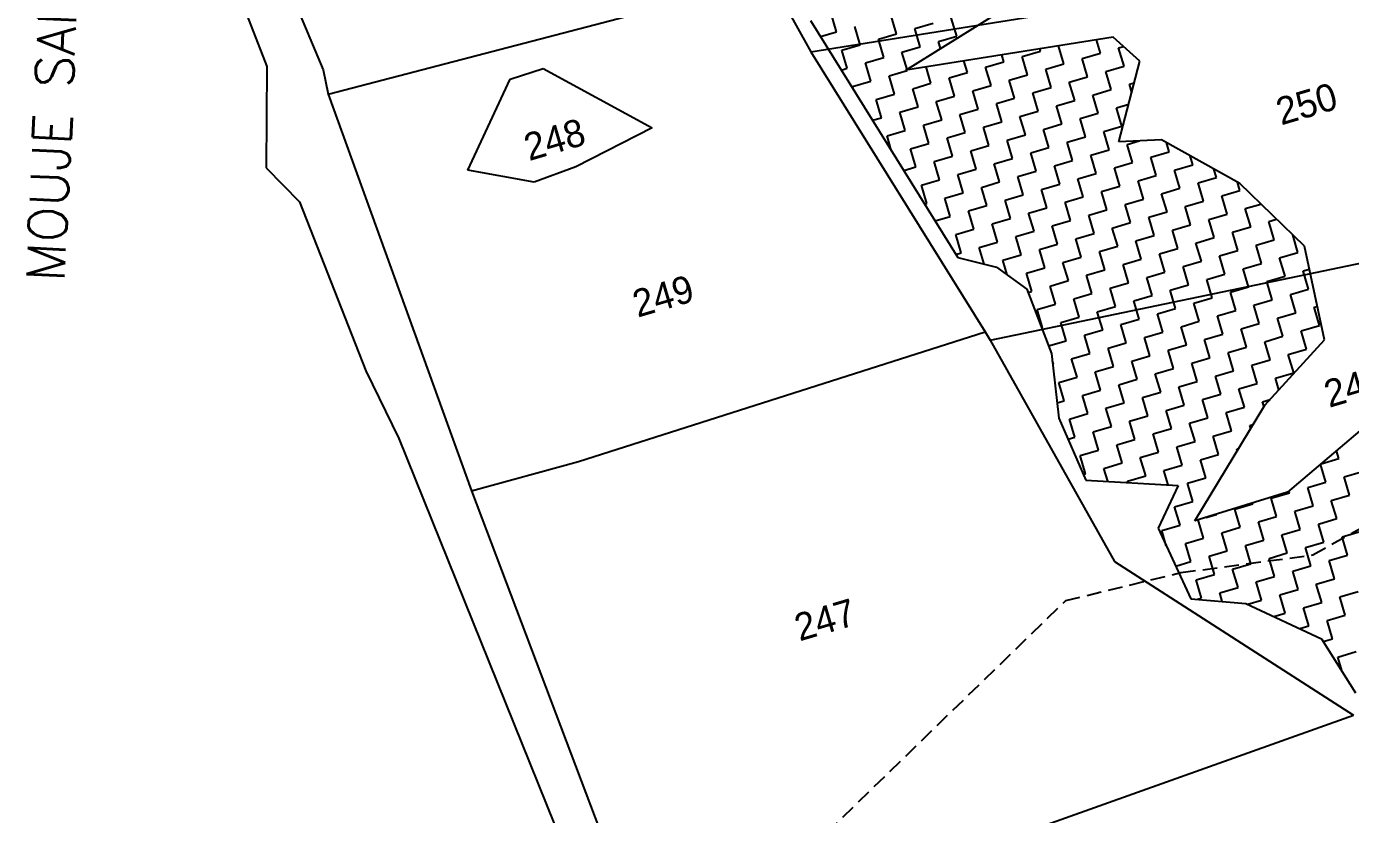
# Model space of a CAD drawing. Header units: metres. Extents: x 283645 to 285797, y 2017393 to 2020400.
# Drawn here: x 283805.3 to 284258, y 2018359.8 to 2018629.2 of the extents above; entities that cross this region are included whole.
import ezdxf
from ezdxf.enums import TextEntityAlignment as Align

# ---------------------------------------------------------------- set-up
doc = ezdxf.new("R2010")
doc.units = ezdxf.units.M
doc.linetypes.add('DASHED', pattern=[0.75, 0.5, -0.25])
for name, color, linetype in [('LINE_FOOTPATH', 1, 'DASHED'), ('POLY_HATCH', 12, 'Continuous'), ('POLY_PARCEL', 6, 'Continuous'), ('TEXT_MAPOUT', 7, 'Continuous'), ('TEXT_PARCEL', 7, 'Continuous'), ('V_BOUND_LINE', 7, 'Continuous'), ('VILLAGE BOUNDRY', 1, 'Continuous')]:
    doc.layers.add(name, color=color, linetype=linetype)
doc.styles.get("Standard").update_dxf_attribs({"font": 'simplex.shx'})
doc.styles.add('TEXT_MAP', font='', dxfattribs={"height": 2.5})
doc.styles.get('TEXT_MAP').set_extended_font_data('Kruti Dev 050')

msp = doc.modelspace()

# ---------------------------------------------------------------- linework, layer by layer
at = {"layer": 'LINE_FOOTPATH', "ltscale": 10}
for p, q in [((284245.04, 2018448.56), (284284.48, 2018470.65)), ((284199.99, 2018442.53), (284245.04, 2018448.56)), ((284160.58, 2018432.95), (284199.99, 2018442.53)), ((284041.31, 2018317.09), (284160.58, 2018432.95))]:
    msp.add_line(p, q, dxfattribs=at)
at = {"layer": 'POLY_HATCH'}
for p, q in [((284105.9, 2018614.3), (284161.78, 2018649.06)), ((284073.34, 2018631.31), (284123.71, 2018550.24)), ((284176.85, 2018625.54), (284105.9, 2018614.3)), ((284185.93, 2018617.31), (284176.85, 2018625.54)), ((284178.78, 2018589.78), (284185.93, 2018617.31)), ((284193.32, 2018590.51), (284178.78, 2018589.78)), ((284220.11, 2018575.53), (284193.32, 2018590.51)), ((284242.2, 2018554.08), (284220.11, 2018575.53)), ((284249.1, 2018522.05), (284242.2, 2018554.08)), ((284123.71, 2018550.24), (284136.87, 2018547)), ((284136.87, 2018547), (284147.25, 2018539.38)), ((284147.25, 2018539.38), (284155.74, 2018517.48)), ((284228.7, 2018499.77), (284249.1, 2018522.05)), ((284155.74, 2018517.48), (284158.2, 2018495.33)), ((284204.77, 2018460.18), (284228.7, 2018499.77)), ((284158.2, 2018495.33), (284167.49, 2018474.18)), ((284264.94, 2018494.18), (284236.45, 2018470.03)), ((284167.49, 2018474.18), (284199.07, 2018472.3)), ((284199.07, 2018472.3), (284192.16, 2018457.76)), ((284236.45, 2018470.03), (284204.77, 2018460.18)), ((284192.16, 2018457.76), (284203.35, 2018433.61)), ((284203.35, 2018433.61), (284222.12, 2018432.02)), ((284222.12, 2018432.02), (284248.09, 2018419.85)), ((284248.09, 2018419.85), (284259.64, 2018401.39))]:
    msp.add_line(p, q, dxfattribs=at)
at = {"layer": 'POLY_HATCH', "linetype": 'Continuous'}
for p, q in [((284082.22, 2018627.39), (284080.38, 2018633.62)), ((284102.76, 2018626.66), (284100.92, 2018632.9)), ((284090.29, 2018622.99), (284088.45, 2018629.22)), ((284108.99, 2018628.5), (284115.23, 2018630.34)), ((284110.83, 2018622.27), (284108.99, 2018628.5)), ((284123.3, 2018625.94), (284121.46, 2018632.17)), ((284076.77, 2018625.78), (284082.22, 2018627.39)), ((284096.52, 2018624.83), (284102.76, 2018626.66)), ((284098.36, 2018618.59), (284096.52, 2018624.83)), ((284117.06, 2018624.1), (284123.3, 2018625.94)), ((284117.78, 2018621.69), (284117.06, 2018624.1)), ((284172.45, 2018620.1), (284171.11, 2018624.64)), ((284084.06, 2018621.15), (284090.29, 2018622.99)), ((284085.89, 2018614.92), (284084.06, 2018621.15)), ((284104.6, 2018620.43), (284110.83, 2018622.27)), ((284106.32, 2018614.56), (284104.6, 2018620.43)), ((284139.44, 2018617.15), (284138.74, 2018619.5)), ((284145.67, 2018618.98), (284151.91, 2018620.82)), ((284151.91, 2018620.82), (284151.69, 2018621.56)), ((284159.98, 2018616.42), (284158.16, 2018622.58)), ((284166.21, 2018618.26), (284172.45, 2018620.1)), ((284178.68, 2018621.94), (284180.3, 2018622.41)), ((284180.52, 2018615.7), (284178.68, 2018621.94)), ((284083.89, 2018614.33), (284085.89, 2018614.92)), ((284092.13, 2018616.75), (284098.36, 2018618.59)), ((284093.97, 2018610.52), (284092.13, 2018616.75)), ((284114.5, 2018609.8), (284112.85, 2018615.4)), ((284126.97, 2018613.47), (284125.8, 2018617.45)), ((284133.21, 2018615.31), (284139.44, 2018617.15)), ((284135.04, 2018609.08), (284133.21, 2018615.31)), ((284147.51, 2018612.75), (284145.67, 2018618.98)), ((284153.74, 2018614.59), (284159.98, 2018616.42)), ((284155.58, 2018608.35), (284153.74, 2018614.59)), ((284168.05, 2018612.03), (284166.21, 2018618.26)), ((284174.28, 2018613.86), (284180.52, 2018615.7)), ((284087.73, 2018608.68), (284093.97, 2018610.52)), ((284100.2, 2018612.36), (284106.43, 2018614.19)), ((284102.04, 2018606.12), (284100.2, 2018612.36)), ((284106.43, 2018614.19), (284106.38, 2018614.37)), ((284120.74, 2018611.64), (284126.97, 2018613.47)), ((284122.57, 2018605.4), (284120.74, 2018611.64)), ((284141.28, 2018610.91), (284147.51, 2018612.75)), ((284143.11, 2018604.68), (284141.28, 2018610.91)), ((284161.81, 2018610.19), (284168.05, 2018612.03)), ((284163.65, 2018603.96), (284161.81, 2018610.19)), ((284176.12, 2018607.63), (284174.28, 2018613.86)), ((284088.04, 2018607.65), (284087.73, 2018608.68)), ((284095.8, 2018604.29), (284102.04, 2018606.12)), ((284108.27, 2018607.96), (284114.5, 2018609.8)), ((284110.11, 2018601.73), (284108.27, 2018607.96)), ((284128.81, 2018607.24), (284135.04, 2018609.08)), ((284130.65, 2018601), (284128.81, 2018607.24)), ((284149.35, 2018606.52), (284155.58, 2018608.35)), ((284151.18, 2018600.28), (284149.35, 2018606.52)), ((284169.89, 2018605.79), (284176.12, 2018607.63)), ((284171.72, 2018599.56), (284169.89, 2018605.79)), ((284182.35, 2018609.47), (284184.02, 2018609.96)), ((284183.17, 2018606.69), (284182.35, 2018609.47)), ((284097.64, 2018598.05), (284095.8, 2018604.29)), ((284103.87, 2018599.89), (284110.11, 2018601.73)), ((284116.34, 2018603.56), (284122.57, 2018605.4)), ((284118.18, 2018597.33), (284116.34, 2018603.56)), ((284124.41, 2018599.17), (284130.65, 2018601)), ((284136.88, 2018602.84), (284143.11, 2018604.68)), ((284138.72, 2018596.61), (284136.88, 2018602.84)), ((284157.42, 2018602.12), (284163.65, 2018603.96)), ((284159.26, 2018595.89), (284157.42, 2018602.12)), ((284177.96, 2018601.4), (284182.12, 2018602.62)), ((284179.79, 2018595.16), (284177.96, 2018601.4)), ((284094.56, 2018597.15), (284097.64, 2018598.05)), ((284105.71, 2018593.66), (284103.87, 2018599.89)), ((284111.94, 2018595.49), (284118.18, 2018597.33)), ((284126.25, 2018592.93), (284124.41, 2018599.17)), ((284132.48, 2018594.77), (284138.72, 2018596.61)), ((284144.95, 2018598.45), (284151.18, 2018600.28)), ((284146.79, 2018592.21), (284144.95, 2018598.45)), ((284165.49, 2018597.72), (284171.72, 2018599.56)), ((284167.33, 2018591.49), (284165.49, 2018597.72)), ((284099.48, 2018591.82), (284105.71, 2018593.66)), ((284113.78, 2018589.26), (284111.94, 2018595.49)), ((284120.02, 2018591.1), (284126.25, 2018592.93)), ((284134.32, 2018588.54), (284132.48, 2018594.77)), ((284140.55, 2018590.37), (284146.79, 2018592.21)), ((284153.02, 2018594.05), (284159.26, 2018595.89)), ((284154.86, 2018587.81), (284153.02, 2018594.05)), ((284173.56, 2018593.33), (284179.79, 2018595.16)), ((284175.4, 2018587.09), (284173.56, 2018593.33)), ((284100.92, 2018586.91), (284099.48, 2018591.82)), ((284107.55, 2018587.42), (284113.78, 2018589.26)), ((284109.38, 2018581.19), (284107.55, 2018587.42)), ((284121.85, 2018584.86), (284120.02, 2018591.1)), ((284128.09, 2018586.7), (284134.32, 2018588.54)), ((284142.39, 2018584.14), (284140.55, 2018590.37)), ((284148.62, 2018585.98), (284154.86, 2018587.81)), ((284161.09, 2018589.65), (284167.33, 2018591.49)), ((284162.93, 2018583.42), (284161.09, 2018589.65)), ((284181.63, 2018588.93), (284185.7, 2018590.13)), ((284183.47, 2018582.7), (284181.63, 2018588.93)), ((284195.94, 2018586.37), (284194.99, 2018589.57)), ((284115.62, 2018583.03), (284121.85, 2018584.86)), ((284117.46, 2018576.79), (284115.62, 2018583.03)), ((284129.92, 2018580.47), (284128.09, 2018586.7)), ((284136.16, 2018582.3), (284142.39, 2018584.14)), ((284150.46, 2018579.74), (284148.62, 2018585.98)), ((284156.7, 2018581.58), (284162.93, 2018583.42)), ((284169.16, 2018585.25), (284175.4, 2018587.09)), ((284171, 2018579.02), (284169.16, 2018585.25)), ((284189.7, 2018584.53), (284195.94, 2018586.37)), ((284191.54, 2018578.3), (284189.7, 2018584.53)), ((284204.01, 2018581.97), (284203.1, 2018585.04)), ((284105.24, 2018579.97), (284109.38, 2018581.19)), ((284123.69, 2018578.63), (284129.92, 2018580.47)), ((284125.53, 2018572.4), (284123.69, 2018578.63)), ((284137.99, 2018576.07), (284136.16, 2018582.3)), ((284144.23, 2018577.91), (284150.46, 2018579.74)), ((284158.53, 2018575.35), (284156.7, 2018581.58)), ((284164.77, 2018577.18), (284171, 2018579.02)), ((284177.23, 2018580.86), (284183.47, 2018582.7)), ((284179.07, 2018574.62), (284177.23, 2018580.86)), ((284185.31, 2018576.46), (284191.54, 2018578.3)), ((284197.77, 2018580.14), (284204.01, 2018581.97)), ((284199.61, 2018573.9), (284197.77, 2018580.14)), ((284212.08, 2018577.58), (284211.22, 2018580.5)), ((284111.22, 2018574.95), (284117.46, 2018576.79)), ((284113.06, 2018568.72), (284111.22, 2018574.95)), ((284131.76, 2018574.23), (284137.99, 2018576.07)), ((284133.6, 2018568), (284131.76, 2018574.23)), ((284146.06, 2018571.67), (284144.23, 2018577.91)), ((284152.3, 2018573.51), (284158.53, 2018575.35)), ((284166.6, 2018570.95), (284164.77, 2018577.18)), ((284172.84, 2018572.79), (284179.07, 2018574.62)), ((284187.14, 2018570.23), (284185.31, 2018576.46)), ((284193.38, 2018572.06), (284199.61, 2018573.9)), ((284205.84, 2018575.74), (284212.08, 2018577.58)), ((284207.68, 2018569.51), (284205.84, 2018575.74)), ((284220.15, 2018573.18), (284219.33, 2018575.97)), ((284119.29, 2018570.56), (284125.53, 2018572.4)), ((284121.13, 2018564.32), (284119.29, 2018570.56)), ((284139.83, 2018569.84), (284146.06, 2018571.67)), ((284141.67, 2018563.6), (284139.83, 2018569.84)), ((284154.14, 2018567.28), (284152.3, 2018573.51)), ((284160.37, 2018569.11), (284166.6, 2018570.95)), ((284174.67, 2018566.55), (284172.84, 2018572.79)), ((284180.91, 2018568.39), (284187.14, 2018570.23)), ((284195.21, 2018565.83), (284193.38, 2018572.06)), ((284201.45, 2018567.67), (284207.68, 2018569.51)), ((284213.91, 2018571.34), (284220.15, 2018573.18)), ((284215.75, 2018565.11), (284213.91, 2018571.34)), ((284112.35, 2018568.51), (284113.06, 2018568.72)), ((284127.36, 2018566.16), (284133.6, 2018568)), ((284129.2, 2018559.93), (284127.36, 2018566.16)), ((284147.9, 2018565.44), (284154.14, 2018567.28)), ((284149.74, 2018559.21), (284147.9, 2018565.44)), ((284162.21, 2018562.88), (284160.37, 2018569.11)), ((284168.44, 2018564.72), (284174.67, 2018566.55)), ((284170.28, 2018558.48), (284168.44, 2018564.72)), ((284182.75, 2018562.16), (284180.91, 2018568.39)), ((284188.98, 2018563.99), (284195.21, 2018565.83)), ((284203.28, 2018561.43), (284201.45, 2018567.67)), ((284209.52, 2018563.27), (284215.75, 2018565.11)), ((284221.99, 2018566.95), (284227.33, 2018568.52)), ((284223.82, 2018560.71), (284221.99, 2018566.95)), ((284115.91, 2018562.79), (284121.13, 2018564.32)), ((284135.43, 2018561.76), (284141.67, 2018563.6)), ((284137.27, 2018555.53), (284135.43, 2018561.76)), ((284155.97, 2018561.04), (284162.21, 2018562.88)), ((284157.81, 2018554.81), (284155.97, 2018561.04)), ((284176.51, 2018560.32), (284182.75, 2018562.16)), ((284178.35, 2018554.09), (284176.51, 2018560.32)), ((284190.82, 2018557.76), (284188.98, 2018563.99)), ((284197.05, 2018559.6), (284203.28, 2018561.43)), ((284211.35, 2018557.04), (284209.52, 2018563.27)), ((284217.59, 2018558.87), (284223.82, 2018560.71)), ((284230.06, 2018562.55), (284232.68, 2018563.32)), ((284231.89, 2018556.31), (284230.06, 2018562.55)), ((284122.97, 2018558.09), (284129.2, 2018559.93)), ((284124.8, 2018551.86), (284122.97, 2018558.09)), ((284143.51, 2018557.37), (284149.74, 2018559.21)), ((284145.34, 2018551.13), (284143.51, 2018557.37)), ((284164.04, 2018556.65), (284170.28, 2018558.48)), ((284165.88, 2018550.41), (284164.04, 2018556.65)), ((284184.58, 2018555.92), (284190.82, 2018557.76)), ((284186.42, 2018549.69), (284184.58, 2018555.92)), ((284198.89, 2018553.36), (284197.05, 2018559.6)), ((284205.12, 2018555.2), (284211.35, 2018557.04)), ((284219.43, 2018552.64), (284217.59, 2018558.87)), ((284225.66, 2018554.48), (284231.89, 2018556.31)), ((284239.96, 2018551.92), (284238.18, 2018557.99)), ((284123.03, 2018551.33), (284124.8, 2018551.86)), ((284131.04, 2018553.69), (284137.27, 2018555.53)), ((284132.71, 2018548.02), (284131.04, 2018553.69)), ((284151.58, 2018552.97), (284157.81, 2018554.81)), ((284153.41, 2018546.74), (284151.58, 2018552.97)), ((284172.11, 2018552.25), (284178.35, 2018554.09)), ((284173.95, 2018546.01), (284172.11, 2018552.25)), ((284192.65, 2018551.53), (284198.89, 2018553.36)), ((284194.49, 2018545.29), (284192.65, 2018551.53)), ((284206.96, 2018548.97), (284205.12, 2018555.2)), ((284213.19, 2018550.8), (284219.43, 2018552.64)), ((284227.5, 2018548.24), (284225.66, 2018554.48)), ((284233.73, 2018550.08), (284239.96, 2018551.92)), ((284139.11, 2018549.3), (284145.34, 2018551.13)), ((284140.59, 2018544.27), (284139.11, 2018549.3)), ((284147.18, 2018544.9), (284153.41, 2018546.74)), ((284159.65, 2018548.57), (284165.88, 2018550.41)), ((284161.48, 2018542.34), (284159.65, 2018548.57)), ((284180.19, 2018547.85), (284186.42, 2018549.69)), ((284182.02, 2018541.62), (284180.19, 2018547.85)), ((284200.72, 2018547.13), (284206.96, 2018548.97)), ((284202.56, 2018540.9), (284200.72, 2018547.13)), ((284215.03, 2018544.57), (284213.19, 2018550.8)), ((284221.26, 2018546.41), (284227.5, 2018548.24)), ((284235.57, 2018543.85), (284233.73, 2018550.08)), ((284149.02, 2018538.67), (284147.18, 2018544.9)), ((284155.25, 2018540.5), (284161.48, 2018542.34)), ((284167.72, 2018544.18), (284173.95, 2018546.01)), ((284169.56, 2018537.94), (284167.72, 2018544.18)), ((284188.26, 2018543.46), (284194.49, 2018545.29)), ((284190.09, 2018537.22), (284188.26, 2018543.46)), ((284208.8, 2018542.73), (284215.03, 2018544.57)), ((284210.63, 2018536.5), (284208.8, 2018542.73)), ((284223.1, 2018540.17), (284221.26, 2018546.41)), ((284229.33, 2018542.01), (284235.57, 2018543.85)), ((284241.8, 2018545.68), (284243.88, 2018546.3)), ((284243.64, 2018539.45), (284241.8, 2018545.68)), ((284147.68, 2018538.27), (284149.02, 2018538.67)), ((284157.09, 2018534.27), (284155.25, 2018540.5)), ((284163.32, 2018536.11), (284169.56, 2018537.94)), ((284175.79, 2018539.78), (284182.02, 2018541.62)), ((284177.63, 2018533.55), (284175.79, 2018539.78)), ((284196.33, 2018539.06), (284202.56, 2018540.9)), ((284198.16, 2018532.82), (284196.33, 2018539.06)), ((284216.87, 2018538.34), (284223.1, 2018540.17)), ((284218.7, 2018532.1), (284216.87, 2018538.34)), ((284231.17, 2018535.78), (284229.33, 2018542.01)), ((284237.4, 2018537.61), (284243.64, 2018539.45)), ((284239.24, 2018531.38), (284237.4, 2018537.61)), ((284150.85, 2018532.43), (284157.09, 2018534.27)), ((284165.16, 2018529.87), (284163.32, 2018536.11)), ((284171.39, 2018531.71), (284177.63, 2018533.55)), ((284183.86, 2018535.38), (284190.09, 2018537.22)), ((284185.7, 2018529.15), (284183.86, 2018535.38)), ((284204.4, 2018534.66), (284210.63, 2018536.5)), ((284206.24, 2018528.43), (284204.4, 2018534.66)), ((284224.94, 2018533.94), (284231.17, 2018535.78)), ((284226.77, 2018527.71), (284224.94, 2018533.94)), ((284245.48, 2018533.22), (284246.62, 2018533.55)), ((284247.31, 2018526.98), (284245.48, 2018533.22)), ((284152.69, 2018526.2), (284150.85, 2018532.43)), ((284158.92, 2018528.04), (284165.16, 2018529.87)), ((284173.23, 2018525.48), (284171.39, 2018531.71)), ((284179.46, 2018527.31), (284185.7, 2018529.15)), ((284191.93, 2018530.99), (284198.16, 2018532.82)), ((284193.77, 2018524.75), (284191.93, 2018530.99)), ((284212.47, 2018530.27), (284218.7, 2018532.1)), ((284214.31, 2018524.03), (284212.47, 2018530.27)), ((284233.01, 2018529.54), (284239.24, 2018531.38)), ((284234.85, 2018523.31), (284233.01, 2018529.54)), ((284152.4, 2018526.11), (284152.69, 2018526.2)), ((284160.76, 2018521.8), (284158.92, 2018528.04)), ((284167, 2018523.64), (284173.23, 2018525.48)), ((284181.3, 2018521.08), (284179.46, 2018527.31)), ((284187.53, 2018522.92), (284193.77, 2018524.75)), ((284200, 2018526.59), (284206.24, 2018528.43)), ((284201.84, 2018520.36), (284200, 2018526.59)), ((284208.07, 2018522.19), (284214.31, 2018524.03)), ((284220.54, 2018525.87), (284226.77, 2018527.71)), ((284222.38, 2018519.63), (284220.54, 2018525.87)), ((284241.08, 2018525.15), (284247.31, 2018526.98)), ((284242.92, 2018518.91), (284241.08, 2018525.15)), ((284154.75, 2018520.03), (284160.76, 2018521.8)), ((284168.83, 2018517.41), (284167, 2018523.64)), ((284175.07, 2018519.24), (284181.3, 2018521.08)), ((284189.37, 2018516.68), (284187.53, 2018522.92)), ((284195.61, 2018518.52), (284201.84, 2018520.36)), ((284209.91, 2018515.96), (284208.07, 2018522.19)), ((284216.14, 2018517.8), (284222.38, 2018519.63)), ((284228.61, 2018521.47), (284234.85, 2018523.31)), ((284230.45, 2018515.24), (284228.61, 2018521.47)), ((284162.6, 2018515.57), (284168.83, 2018517.41)), ((284164.44, 2018509.33), (284162.6, 2018515.57)), ((284176.9, 2018513.01), (284175.07, 2018519.24)), ((284183.14, 2018514.85), (284189.37, 2018516.68)), ((284197.44, 2018512.29), (284195.61, 2018518.52)), ((284203.68, 2018514.12), (284209.91, 2018515.96)), ((284217.98, 2018511.56), (284216.14, 2018517.8)), ((284224.21, 2018513.4), (284230.45, 2018515.24)), ((284236.68, 2018517.07), (284242.92, 2018518.91)), ((284238.52, 2018510.84), (284236.68, 2018517.07)), ((284156.37, 2018513.73), (284156.03, 2018514.86)), ((284156.16, 2018513.67), (284156.37, 2018513.73)), ((284170.67, 2018511.17), (284176.9, 2018513.01)), ((284172.51, 2018504.94), (284170.67, 2018511.17)), ((284184.97, 2018508.61), (284183.14, 2018514.85)), ((284191.21, 2018510.45), (284197.44, 2018512.29)), ((284193.05, 2018504.22), (284191.21, 2018510.45)), ((284205.51, 2018507.89), (284203.68, 2018514.12)), ((284211.75, 2018509.73), (284217.98, 2018511.56)), ((284226.05, 2018507.17), (284224.21, 2018513.4)), ((284232.29, 2018509), (284238.52, 2018510.84)), ((284158.2, 2018507.5), (284164.44, 2018509.33)), ((284160.04, 2018501.26), (284158.2, 2018507.5)), ((284178.74, 2018506.77), (284184.97, 2018508.61)), ((284180.58, 2018500.54), (284178.74, 2018506.77)), ((284199.28, 2018506.05), (284205.51, 2018507.89)), ((284201.12, 2018499.82), (284199.28, 2018506.05)), ((284213.58, 2018503.49), (284211.75, 2018509.73)), ((284219.82, 2018505.33), (284226.05, 2018507.17)), ((284233.47, 2018504.98), (284232.29, 2018509)), ((284166.27, 2018503.1), (284172.51, 2018504.94)), ((284168.11, 2018496.87), (284166.27, 2018503.1)), ((284186.81, 2018502.38), (284193.05, 2018504.22)), ((284188.65, 2018496.14), (284186.81, 2018502.38)), ((284207.35, 2018501.66), (284213.58, 2018503.49)), ((284209.19, 2018495.42), (284207.35, 2018501.66)), ((284221.65, 2018499.1), (284219.82, 2018505.33)), ((284227.89, 2018500.93), (284230.46, 2018501.69)), ((284157.62, 2018500.55), (284160.04, 2018501.26)), ((284161.88, 2018495.03), (284168.11, 2018496.87)), ((284174.34, 2018498.7), (284180.58, 2018500.54)), ((284176.18, 2018492.47), (284174.34, 2018498.7)), ((284194.88, 2018497.98), (284201.12, 2018499.82)), ((284196.72, 2018491.75), (284194.88, 2018497.98)), ((284215.42, 2018497.26), (284221.65, 2018499.1)), ((284217.26, 2018491.03), (284215.42, 2018497.26)), ((284228.39, 2018499.25), (284227.89, 2018500.93)), ((284163.71, 2018488.8), (284161.88, 2018495.03)), ((284169.95, 2018490.63), (284176.18, 2018492.47)), ((284182.41, 2018494.31), (284188.65, 2018496.14)), ((284184.25, 2018488.07), (284182.41, 2018494.31)), ((284202.95, 2018493.58), (284209.19, 2018495.42)), ((284204.79, 2018487.35), (284202.95, 2018493.58)), ((284223.49, 2018492.86), (284224.75, 2018493.23)), ((284223.83, 2018491.71), (284223.49, 2018492.86)), ((284161.37, 2018488.11), (284163.71, 2018488.8)), ((284171.78, 2018484.4), (284169.95, 2018490.63)), ((284178.02, 2018486.24), (284184.25, 2018488.07)), ((284190.49, 2018489.91), (284196.72, 2018491.75)), ((284192.32, 2018483.68), (284190.49, 2018489.91)), ((284211.02, 2018489.19), (284217.26, 2018491.03)), ((284212.86, 2018482.95), (284211.02, 2018489.19)), ((284165.55, 2018482.56), (284171.78, 2018484.4)), ((284179.86, 2018480), (284178.02, 2018486.24)), ((284186.09, 2018481.84), (284192.32, 2018483.68)), ((284198.56, 2018485.51), (284204.79, 2018487.35)), ((284200.39, 2018479.28), (284198.56, 2018485.51)), ((284219.1, 2018484.79), (284219.76, 2018484.99)), ((284219.28, 2018484.18), (284219.1, 2018484.79)), ((284253.94, 2018481.51), (284253.15, 2018484.19)), ((284167.39, 2018476.33), (284165.55, 2018482.56)), ((284173.62, 2018478.17), (284179.86, 2018480)), ((284187.93, 2018475.61), (284186.09, 2018481.84)), ((284194.16, 2018477.44), (284200.39, 2018479.28)), ((284206.63, 2018481.12), (284212.86, 2018482.95)), ((284208.46, 2018474.88), (284206.63, 2018481.12)), ((284249.54, 2018473.44), (284247.73, 2018479.59)), ((284247.89, 2018479.73), (284253.94, 2018481.51)), ((284166.64, 2018476.11), (284167.39, 2018476.33)), ((284174.93, 2018473.73), (284173.62, 2018478.17)), ((284181.69, 2018473.77), (284187.93, 2018475.61)), ((284195.62, 2018472.51), (284194.16, 2018477.44)), ((284202.23, 2018473.05), (284208.46, 2018474.88)), ((284214.7, 2018476.72), (284214.78, 2018476.74)), ((284214.72, 2018476.65), (284214.7, 2018476.72)), ((284255.78, 2018475.28), (284262.01, 2018477.11)), ((284257.61, 2018469.04), (284255.78, 2018475.28)), ((284181.82, 2018473.32), (284181.69, 2018473.77)), ((284204.07, 2018466.81), (284202.23, 2018473.05)), ((284230.84, 2018467.93), (284237.07, 2018469.76)), ((284237.07, 2018469.76), (284236.89, 2018470.4)), ((284243.31, 2018471.6), (284249.54, 2018473.44)), ((284245.15, 2018465.37), (284243.31, 2018471.6)), ((284197.83, 2018464.98), (284204.07, 2018466.81)), ((284218.37, 2018464.25), (284224.61, 2018466.09)), ((284224.61, 2018466.09), (284224.54, 2018466.33)), ((284232.68, 2018461.69), (284230.84, 2018467.93)), ((284238.91, 2018463.53), (284245.15, 2018465.37)), ((284251.38, 2018467.2), (284257.61, 2018469.04)), ((284253.22, 2018460.97), (284251.38, 2018467.2)), ((284199.67, 2018458.74), (284197.83, 2018464.98)), ((284208.49, 2018461.34), (284212.14, 2018462.42)), ((284212.14, 2018462.42), (284212.12, 2018462.47)), ((284220.21, 2018458.02), (284218.37, 2018464.25)), ((284226.44, 2018459.86), (284232.68, 2018461.69)), ((284240.75, 2018457.3), (284238.91, 2018463.53)), ((284246.98, 2018459.13), (284253.22, 2018460.97)), ((284193.44, 2018456.9), (284199.67, 2018458.74)), ((284194.98, 2018451.67), (284193.44, 2018456.9)), ((284207.74, 2018454.34), (284205.92, 2018460.54)), ((284213.98, 2018456.18), (284220.21, 2018458.02)), ((284215.81, 2018449.95), (284213.98, 2018456.18)), ((284228.28, 2018453.62), (284226.44, 2018459.86)), ((284234.51, 2018455.46), (284240.75, 2018457.3)), ((284248.82, 2018452.9), (284246.98, 2018459.13)), ((284255.05, 2018454.74), (284261.29, 2018456.57)), ((284201.51, 2018452.51), (284207.74, 2018454.34)), ((284203.35, 2018446.27), (284201.51, 2018452.51)), ((284222.05, 2018451.78), (284228.28, 2018453.62)), ((284223.88, 2018445.55), (284222.05, 2018451.78)), ((284236.35, 2018449.23), (284234.51, 2018455.46)), ((284242.59, 2018451.06), (284248.82, 2018452.9)), ((284256.89, 2018448.5), (284255.05, 2018454.74)), ((284209.58, 2018448.11), (284215.81, 2018449.95)), ((284211.42, 2018441.88), (284209.58, 2018448.11)), ((284230.12, 2018447.39), (284236.35, 2018449.23)), ((284231.96, 2018441.15), (284230.12, 2018447.39)), ((284244.42, 2018444.83), (284242.59, 2018451.06)), ((284250.66, 2018446.67), (284256.89, 2018448.5)), ((284198.18, 2018444.75), (284203.35, 2018446.27)), ((284217.65, 2018443.71), (284223.88, 2018445.55)), ((284219.49, 2018437.48), (284217.65, 2018443.71)), ((284238.19, 2018442.99), (284244.42, 2018444.83)), ((284240.03, 2018436.76), (284238.19, 2018442.99)), ((284252.49, 2018440.43), (284250.66, 2018446.67)), ((284205.18, 2018440.04), (284211.42, 2018441.88)), ((284207.02, 2018433.81), (284205.18, 2018440.04)), ((284225.72, 2018439.32), (284231.96, 2018441.15)), ((284227.56, 2018433.08), (284225.72, 2018439.32)), ((284246.26, 2018438.59), (284252.49, 2018440.43)), ((284248.1, 2018432.36), (284246.26, 2018438.59)), ((284205.68, 2018433.41), (284207.02, 2018433.81)), ((284213.25, 2018435.64), (284219.49, 2018437.48)), ((284214.12, 2018432.7), (284213.25, 2018435.64)), ((284233.79, 2018434.92), (284240.03, 2018436.76)), ((284235.63, 2018428.69), (284233.79, 2018434.92)), ((284254.33, 2018434.2), (284260.56, 2018436.04)), ((284256.17, 2018427.96), (284254.33, 2018434.2)), ((284222.83, 2018431.69), (284227.56, 2018433.08)), ((284241.86, 2018430.52), (284248.1, 2018432.36)), ((284243.7, 2018424.29), (284241.86, 2018430.52)), ((284231.71, 2018427.53), (284235.63, 2018428.69)), ((284249.93, 2018426.13), (284256.17, 2018427.96)), ((284251.77, 2018419.89), (284249.93, 2018426.13)), ((284240.58, 2018423.37), (284243.7, 2018424.29)), ((284248.64, 2018418.97), (284251.77, 2018419.89)), ((284253.61, 2018413.66), (284259.84, 2018415.5)), ((284255.07, 2018408.69), (284253.61, 2018413.66))]:
    msp.add_line(p, q, dxfattribs=at)
at = {"layer": 'POLY_PARCEL'}
for p, q in [((284073.4, 2018620.54), (284242.03, 2018647.56)), ((283908.39, 2018606.1), (284059.63, 2018645.57)), ((284059.63, 2018645.57), (284073.4, 2018620.54)), ((284073.4, 2018620.54), (284133, 2018524.85)), ((283970.68, 2018611.22), (283981.94, 2018614.85)), ((283981.94, 2018614.85), (284019.19, 2018594.57)), ((283956.16, 2018580.1), (283970.68, 2018611.22)), ((284019.19, 2018594.57), (283993.12, 2018581.2)), ((283978.84, 2018576.05), (283956.16, 2018580.1)), ((283993.12, 2018581.2), (283978.84, 2018576.05)), ((284134.77, 2018522.01), (284284.64, 2018553.18)), ((283994.04, 2018480.5), (284133, 2018524.85)), ((284133, 2018524.85), (284134.77, 2018522.01)), ((284134.77, 2018522.01), (284177.24, 2018446.29)), ((283957.42, 2018470.49), (283994.04, 2018480.5)), ((284177.24, 2018446.29), (284258.99, 2018393.78)), ((284034.34, 2018313.82), (284258.99, 2018393.78))]:
    msp.add_line(p, q, dxfattribs=at)
at = {"layer": 'V_BOUND_LINE'}
for p, q in [((283842.7, 2018766.49), (283906.67, 2018614.41)), ((283906.67, 2018614.41), (283908.39, 2018606.1)), ((283908.39, 2018606.1), (283957.42, 2018470.49)), ((283957.42, 2018470.49), (284013.01, 2018323.41))]:
    msp.add_line(p, q, dxfattribs=at)
at = {"layer": 'VILLAGE BOUNDRY'}
for p, q in [((283856.94, 2018694.15), (283887.45, 2018615.52)), ((283887.45, 2018615.52), (283887.19, 2018580.94)), ((283887.19, 2018580.94), (283898.66, 2018569.31)), ((283898.66, 2018569.31), (283921.25, 2018511.54)), ((283921.25, 2018511.54), (283932.62, 2018488.39)), ((283932.62, 2018488.39), (284011.81, 2018291.87))]:
    msp.add_line(p, q, dxfattribs=at)

# ---------------------------------------------------------------- texts
at = {"layer": 'TEXT_MAPOUT'}
msp.add_text('MOUJE SARNECHI SHIV', height=12.9978, rotation=87.37, dxfattribs=at).set_placement((283818.15, 2018541.78))
at = {"layer": 'TEXT_PARCEL', "style": 'TEXT_MAP'}
for s, p in [('250', (284242.93, 2018602.82)), ('248', (283985.8, 2018590.62)), ('249', (284022.91, 2018537.09)), ('246', (284259.33, 2018506.26)), ('247', (284078.25, 2018426.49))]:
    msp.add_text(s, height=9.358, rotation=16.4202, dxfattribs=at).set_placement(p, align=Align.MIDDLE)

doc.saveas('drawing.dxf')
